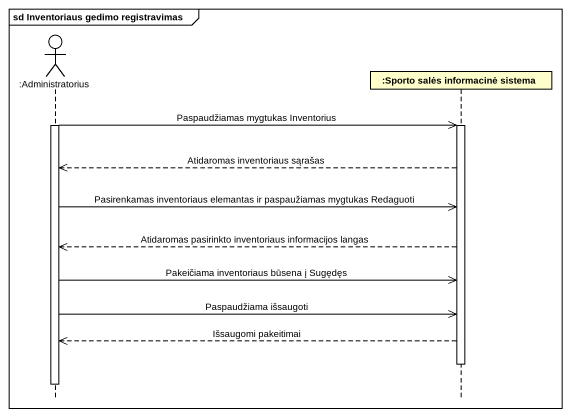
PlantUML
@startuml
mainframe sd Inventoriaus gedimo registravimas
hide footbox
actor ":Administratorius" as Administratorius
participant ":Sporto salės informacinė sistema" as Sporto_salės_informacinė

activate Administratorius
Administratorius ->> Sporto_salės_informacinė : Paspaudžiamas mygtukas Inventorius
activate Sporto_salės_informacinė
Sporto_salės_informacinė -->> Administratorius : Atidaromas inventoriaus sąrašas
Administratorius ->> Sporto_salės_informacinė : Pasirenkamas inventoriaus elemantas ir paspaužiamas mygtukas Redaguoti
Sporto_salės_informacinė -->> Administratorius : Atidaromas pasirinkto inventoriaus informacijos langas
Administratorius ->> Sporto_salės_informacinė : Pakeičiama inventoriaus būsena į Sugędęs
Administratorius ->> Sporto_salės_informacinė : Paspaudžiama išsaugoti
Sporto_salės_informacinė -->> Administratorius : Išsaugomi pakeitimai
deactivate Sporto_salės_informacinė
deactivate Administratorius
@enduml
